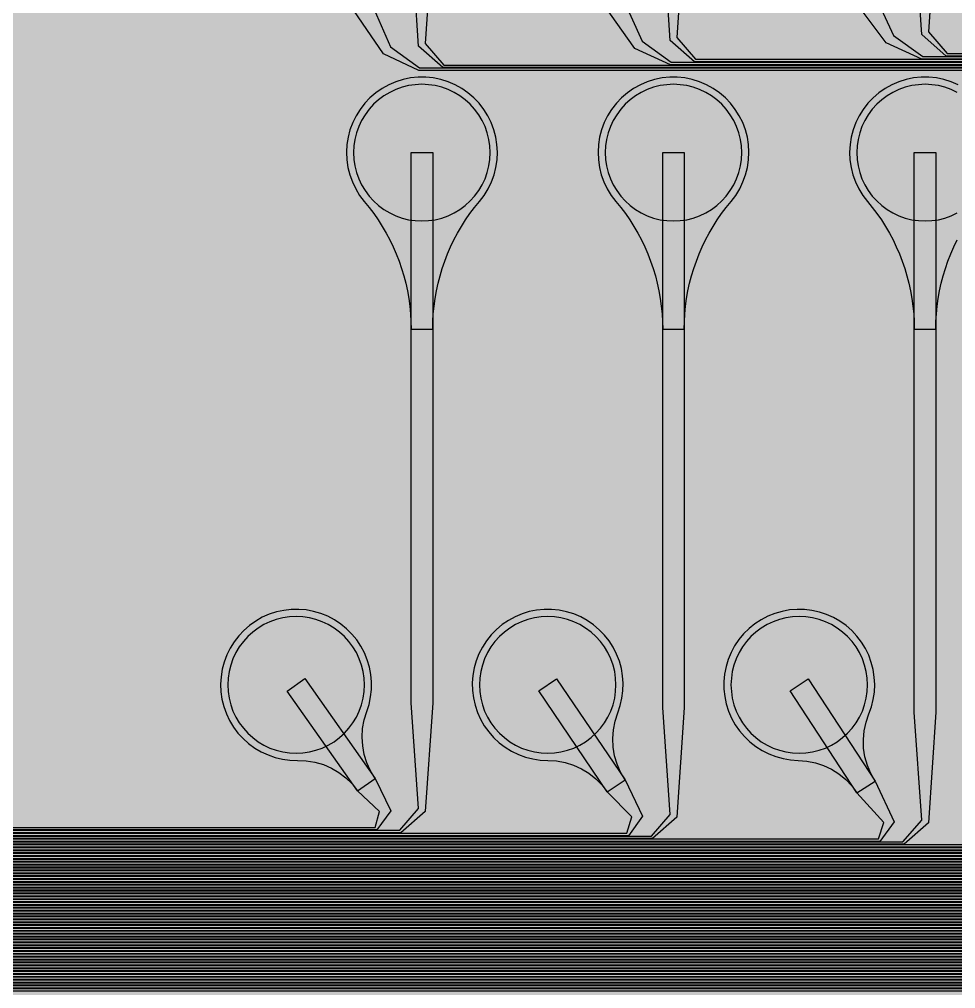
# Model space of a CAD drawing. Header units: metres. Extents: x -7231 to 10969, y -37556 to 1873.
# Drawn here: x 3172 to 4474, y -30203 to -28856 of the extents above; entities that cross this region are included whole.
import ezdxf

# ---------------------------------------------------------------- set-up
doc = ezdxf.new("R2010")
doc.units = ezdxf.units.M
for name, color, linetype in [('Metal1', 4, 'CONTINUOUS'), ('Metal2', 3, 'CONTINUOUS'), ('Polyimide', 7, 'CONTINUOUS'), ('Polyimide_Negative', 5, 'CONTINUOUS')]:
    doc.layers.add(name, color=color, linetype=linetype)

msp = doc.modelspace()

# ---------------------------------------------------------------- hatches: boundary and pattern name
at = {"layer": 'Polyimide'}
msp.add_hatch(color=7, dxfattribs=at).paths.add_polyline_path([(4065.7, -468), (4066.7, -502), (4068.5, -536), (4071.4, -570), (4075.5, -604), (4081, -638), (4088, -672), (4096.5, -706), (4106.6, -740), (4118.3, -774), (4131.6, -808), (4146.5, -842), (4162.9, -876), (4180.7, -910), (4199.8, -944), (4220.2, -978), (4241.7, -1012), (4264.2, -1046), (4287.5, -1080), (4311.5, -1114), (4336, -1148), (4360.9, -1182), (4385.9, -1216), (4410.9, -1250), (4435.7, -1284), (4460.2, -1318), (4484.2, -1352), (4507.5, -1385.9), (4530, -1419.9), (4551.5, -1453.9), (4571.9, -1487.9), (4591.1, -1521.9), (4608.9, -1555.9), (4625.3, -1589.9), (4640.1, -1623.9), (4653.4, -1657.9), (4665.1, -1691.9), (4675.2, -1725.9), (4683.7, -1759.9), (4690.7, -1793.9), (4696.2, -1827.9), (4700.3, -1861.9), (4703.2, -1895.9), (4705.1, -1929.9), (4706.1, -1963.9), (4706.4, -1997.9), (4706.5, -2031.9), (4706.5, -4793), (4710, -4838.4), (4720.2, -4882.7), (4737.1, -4925), (4760.1, -4964.2), (4788.9, -4999.5), (4822.6, -5030), (4860.5, -5055.1), (4901.8, -5074.2), (4901.8, -5074.2), (4970.7, -5105.2), (5034.7, -5145.3), (5092.8, -5193.5), (5143.8, -5249.2), (5186.9, -5311.2), (5221.2, -5378.4), (5246.2, -5449.7), (5261.4, -5523.7), (5266.5, -5599), (5261.4, -5674.3), (5246.2, -5748.3), (5221.2, -5819.6), (5186.9, -5886.8), (5143.8, -5948.8), (5092.8, -6004.5), (5034.7, -6052.7), (4970.7, -6092.8), (4901.8, -6123.8), (4860.5, -6142.9), (4822.6, -6168), (4788.9, -6198.5), (4760.1, -6233.8), (4737.1, -6273), (4720.2, -6315.3), (4710, -6359.6), (4706.5, -6405), (4706.5, -9221.5), (4710, -9266.9), (4720.2, -9311.2), (4737.1, -9353.5), (4760.1, -9392.7), (4788.9, -9428), (4822.6, -9458.5), (4860.5, -9483.6), (4901.8, -9502.7), (4970.7, -9533.7), (5034.7, -9573.8), (5092.8, -9622), (5143.8, -9677.7), (5186.9, -9739.7), (5221.2, -9806.9), (5246.2, -9878.2), (5261.4, -9952.2), (5266.5, -10027.5), (5261.4, -10102.8), (5246.2, -10176.8), (5221.2, -10248.1), (5186.9, -10315.3), (5143.8, -10377.3), (5092.8, -10433), (5034.7, -10481.2), (4970.7, -10521.3), (4901.8, -10552.3), (4860.5, -10571.4), (4822.6, -10596.5), (4788.9, -10627), (4760.1, -10662.3), (4737.1, -10701.5), (4720.2, -10743.8), (4710, -10788.1), (4706.5, -10833.5), (4706.5, -13650), (4710, -13695.4), (4720.2, -13739.7), (4737.1, -13782), (4760.1, -13821.2), (4788.9, -13856.5), (4822.6, -13887), (4860.5, -13912.1), (4901.8, -13931.2), (4970.7, -13962.2), (5034.7, -14002.2), (5092.8, -14050.5), (5143.8, -14106.2), (5186.9, -14168.2), (5221.2, -14235.4), (5246.2, -14306.7), (5261.4, -14380.7), (5266.5, -14456), (5261.4, -14531.3), (5246.2, -14605.3), (5221.2, -14676.5), (5186.9, -14743.8), (5143.8, -14805.8), (5092.8, -14861.5), (5034.7, -14909.7), (4970.7, -14949.8), (4901.8, -14980.8), (4860.5, -14999.9), (4822.6, -15025), (4788.9, -15055.5), (4760.1, -15090.8), (4737.1, -15130), (4720.2, -15172.3), (4710, -15216.6), (4706.5, -15262), (4706.5, -15456), (4720.9, -15750), (4764.1, -16041.3), (4835.7, -16326.8), (4934.9, -16604), (5060.7, -16870.2), (5212.1, -17122.7), (5387.5, -17359.2), (5585.2, -17577.3), (5803.3, -17775), (6039.8, -17950.4), (6292.3, -18101.8), (6558.4, -18227.6), (6835.6, -18326.8), (7121.2, -18398.3), (7412.4, -18441.5), (7706.5, -18456), (9969, -18456), (10047.4, -18459.8), (10125.1, -18471.4), (10201.2, -18490.4), (10275.2, -18516.9), (10346.1, -18550.5), (10413.5, -18590.8), (10476.5, -18637.6), (10534.7, -18690.3), (10587.4, -18748.5), (10634.2, -18811.5), (10674.5, -18878.9), (10708.1, -18949.8), (10734.6, -19023.8), (10753.6, -19099.9), (10765.2, -19177.6), (10769, -19256), (10769, -20895.8), (10730.2, -20951.4), (10694.6, -21009.1), (10662.2, -21068.6), (10633.2, -21129.9), (10607.6, -21192.7), (10585.5, -21256.7), (10566.9, -21322), (10552, -21388.1), (10540.8, -21455), (10533.4, -21522.3), (10529.6, -21590), (10529.6, -21657.8), (10533.4, -21725.5), (10540.8, -21792.9), (10552, -21859.7), (10566.9, -21925.9), (10585.5, -21991.1), (10607.6, -22055.2), (10633.2, -22117.9), (10662.2, -22179.2), (10694.6, -22238.7), (10730.2, -22296.4), (10769, -22352), (10769, -32454.2), (10728.7, -32510.5), (10691.7, -32568.9), (10658, -32629.3), (10627.8, -32691.6), (10601.2, -32755.4), (10578.2, -32820.7), (10558.9, -32887.1), (10543.4, -32954.5), (10531.8, -33022.7), (10524, -33091.4), (10520.1, -33160.5), (10520.1, -33229.7), (10524, -33298.8), (10531.8, -33367.5), (10543.4, -33435.7), (10558.9, -33503.1), (10578.2, -33569.5), (10601.2, -33634.8), (10627.8, -33698.6), (10658, -33760.8), (10691.7, -33821.3), (10728.7, -33879.7), (10769, -33936), (10769, -36556), (10765.2, -36634.4), (10753.6, -36712.1), (10734.6, -36788.2), (10708.1, -36862.1), (10674.5, -36933.1), (10634.2, -37000.5), (10587.4, -37063.5), (10534.7, -37121.7), (10476.5, -37174.4), (10413.5, -37221.2), (10346.1, -37261.5), (10275.2, -37295.1), (10201.2, -37321.6), (10125.1, -37340.6), (10047.4, -37352.1), (9969, -37356), (-6231, -37356), (-6309.4, -37352.1), (-6387.1, -37340.6), (-6463.2, -37321.6), (-6537.2, -37295.1), (-6608.1, -37261.5), (-6675.5, -37221.2), (-6738.5, -37174.4), (-6796.7, -37121.7), (-6849.4, -37063.5), (-6896.2, -37000.5), (-6936.5, -36933.1), (-6970.1, -36862.1), (-6996.6, -36788.2), (-7015.6, -36712.1), (-7027.2, -36634.4), (-7031, -36556), (-7031, -33936), (-6990.7, -33879.8), (-6953.7, -33821.3), (-6920, -33760.9), (-6889.8, -33698.6), (-6863.2, -33634.8), (-6840.2, -33569.5), (-6820.9, -33503.1), (-6805.4, -33435.7), (-6793.7, -33367.5), (-6785.9, -33298.8), (-6782, -33229.7), (-6782, -33160.5), (-6785.9, -33091.4), (-6793.7, -33022.7), (-6805.4, -32954.5), (-6820.9, -32887.1), (-6840.2, -32820.6), (-6863.2, -32755.4), (-6889.8, -32691.5), (-6920, -32629.3), (-6953.7, -32568.9), (-6990.7, -32510.4), (-7031, -32454.2), (-7031, -22364.8), (-6990.7, -22308.6), (-6953.7, -22250.1), (-6920, -22189.7), (-6889.8, -22127.5), (-6863.2, -22063.6), (-6840.2, -21998.4), (-6820.9, -21931.9), (-6805.4, -21864.5), (-6793.7, -21796.3), (-6785.9, -21727.6), (-6782, -21658.5), (-6782, -21589.3), (-6785.9, -21520.3), (-6793.7, -21451.5), (-6805.4, -21383.3), (-6820.9, -21315.9), (-6840.2, -21249.5), (-6863.2, -21184.2), (-6889.8, -21120.4), (-6920, -21058.1), (-6953.7, -20997.7), (-6990.7, -20939.3), (-7031, -20883), (-7031, -19256), (-7027.2, -19177.6), (-7015.6, -19099.9), (-6996.6, -19023.8), (-6970.1, -18949.8), (-6936.5, -18878.9), (-6896.2, -18811.5), (-6849.4, -18748.5), (-6796.7, -18690.3), (-6738.5, -18637.6), (-6675.5, -18590.8), (-6608.1, -18550.5), (-6537.2, -18516.9), (-6463.2, -18490.4), (-6387.1, -18471.4), (-6309.4, -18459.8), (-6231, -18456), (-3968.5, -18456), (-3674.4, -18441.5), (-3383.2, -18398.3), (-3097.6, -18326.8), (-2820.4, -18227.6), (-2554.3, -18101.8), (-2301.8, -17950.4), (-2065.3, -17775), (-1847.2, -17577.3), (-1649.5, -17359.2), (-1474.1, -17122.7), (-1322.7, -16870.2), (-1196.9, -16604), (-1097.7, -16326.8), (-1026.1, -16041.3), (-982.9, -15750), (-968.5, -15456), (-968.5, -15262), (-972, -15216.6), (-982.2, -15172.3), (-999.1, -15130), (-1022.1, -15090.8), (-1050.9, -15055.5), (-1084.6, -15025), (-1122.5, -14999.9), (-1163.8, -14980.8), (-1232.7, -14949.8), (-1296.7, -14909.7), (-1354.8, -14861.5), (-1405.8, -14805.8), (-1448.9, -14743.8), (-1483.2, -14676.5), (-1508.2, -14605.3), (-1523.4, -14531.3), (-1528.5, -14456), (-1523.4, -14380.7), (-1508.2, -14306.7), (-1483.2, -14235.4), (-1448.9, -14168.2), (-1405.8, -14106.2), (-1354.8, -14050.5), (-1296.7, -14002.2), (-1232.7, -13962.2), (-1163.8, -13931.2), (-1122.5, -13912.1), (-1084.6, -13887), (-1050.9, -13856.5), (-1022.1, -13821.2), (-999.1, -13782), (-982.2, -13739.7), (-972, -13695.4), (-968.5, -13650), (-968.5, -12309.6), (-972, -12264.3), (-982.2, -12219.9), (-999.1, -12177.7), (-1022.1, -12138.5), (-1050.9, -12103.2), (-1084.6, -12072.6), (-1122.5, -12047.5), (-1163.8, -12028.5), (-1232.7, -11997.4), (-1296.7, -11957.4), (-1354.8, -11909.1), (-1405.8, -11853.5), (-1448.9, -11791.5), (-1483.2, -11724.2), (-1508.2, -11653), (-1523.4, -11579), (-1528.5, -11503.7), (-1523.4, -11428.3), (-1508.2, -11354.4), (-1483.2, -11283.1), (-1448.9, -11215.9), (-1405.8, -11153.8), (-1354.8, -11098.2), (-1296.7, -11049.9), (-1232.7, -11009.9), (-1163.8, -10978.8), (-1122.5, -10959.8), (-1084.6, -10934.7), (-1050.9, -10904.1), (-1022.1, -10868.9), (-999.1, -10829.6), (-982.2, -10787.4), (-972, -10743), (-968.5, -10697.7), (-968.5, -9357.3), (-972, -9311.9), (-982.2, -9267.6), (-999.1, -9225.4), (-1022.1, -9186.1), (-1050.9, -9150.8), (-1084.6, -9120.3), (-1122.5, -9095.2), (-1163.8, -9076.2), (-1163.8, -9076.2), (-1232.7, -9045.1), (-1296.7, -9005.1), (-1354.8, -8956.8), (-1405.8, -8901.1), (-1448.9, -8839.1), (-1483.2, -8771.9), (-1508.2, -8700.6), (-1523.4, -8626.7), (-1528.5, -8551.3), (-1523.4, -8476), (-1508.2, -8402), (-1483.2, -8330.8), (-1448.9, -8263.5), (-1405.8, -8201.5), (-1354.8, -8145.9), (-1296.7, -8097.6), (-1232.7, -8057.6), (-1163.8, -8026.5), (-1163.8, -8026.5), (-1122.5, -8007.4), (-1084.6, -7982.4), (-1050.9, -7951.8), (-1022.1, -7916.5), (-999.1, -7877.3), (-982.2, -7835), (-972, -7790.7), (-968.5, -7745.4), (-968.5, -6405), (-972, -6359.6), (-982.2, -6315.3), (-999.1, -6273), (-1022.1, -6233.8), (-1050.9, -6198.5), (-1084.6, -6168), (-1122.5, -6142.9), (-1163.8, -6123.8), (-1163.8, -6123.8), (-1232.7, -6092.8), (-1296.7, -6052.7), (-1354.8, -6004.5), (-1405.8, -5948.8), (-1448.9, -5886.8), (-1483.2, -5819.6), (-1508.2, -5748.3), (-1523.4, -5674.3), (-1528.5, -5599), (-1523.4, -5523.7), (-1508.2, -5449.7), (-1483.2, -5378.4), (-1448.9, -5311.2), (-1405.8, -5249.2), (-1354.8, -5193.5), (-1296.7, -5145.3), (-1232.7, -5105.2), (-1163.8, -5074.2), (-1163.8, -5074.2), (-1122.5, -5055.1), (-1084.6, -5030), (-1050.9, -4999.5), (-1022.1, -4964.2), (-999.1, -4925), (-982.2, -4882.7), (-972, -4838.4), (-968.5, -4793), (-968.5, -2031.9), (-968.4, -1997.9), (-968.1, -1963.9), (-967.1, -1929.9), (-965.2, -1895.9), (-962.2, -1861.9), (-958, -1827.9), (-952.4, -1793.9), (-945.3, -1759.9), (-936.6, -1725.9), (-926.4, -1691.9), (-914.4, -1657.9), (-900.9, -1623.9), (-885.7, -1589.9), (-869.1, -1555.9), (-850.9, -1521.9), (-831.4, -1487.9), (-810.6, -1453.9), (-788.7, -1419.9), (-765.8, -1385.9), (-742.1, -1352), (-717.6, -1318), (-692.7, -1284), (-667.4, -1250), (-641.9, -1216), (-616.4, -1182), (-591.1, -1148), (-566.1, -1114), (-541.7, -1080), (-517.9, -1046), (-495, -1012), (-473.1, -978), (-452.4, -944), (-432.8, -910), (-414.7, -876), (-398, -842), (-382.9, -808), (-369.3, -774), (-357.4, -740), (-347.1, -706), (-338.4, -672), (-331.3, -638), (-325.7, -604), (-321.5, -570), (-318.6, -536), (-316.7, -502), (-315.7, -468), (-315.3, -434), (-315.2, -400), (-315.2, 401), (-315.2, 451), (-315.2, 1644), (-270.2, 1644), (-270, 1637.1), (-269.4, 1630.3), (-268.2, 1623.5), (-266.7, 1616.8), (-264.7, 1610.2), (-262.3, 1603.8), (-259.4, 1597.6), (-256.2, 1591.5), (-252.6, 1585.7), (-248.6, 1580.1), (-244.2, 1574.8), (-239.5, 1569.8), (-234.5, 1565.1), (-229.2, 1560.7), (-223.6, 1556.7), (-217.8, 1553.1), (-211.7, 1549.8), (-205.4, 1547), (-199, 1544.6), (-192.4, 1542.6), (-185.7, 1541), (-179, 1539.9), (-172.1, 1539.2), (-165.2, 1539), (-158.4, 1539.2), (-151.5, 1539.9), (-144.8, 1541), (-138.1, 1542.6), (-131.5, 1544.6), (-125.1, 1547), (-118.8, 1549.8), (-112.8, 1553.1), (-106.9, 1556.7), (-101.3, 1560.7), (-96, 1565.1), (-91, 1569.8), (-86.3, 1574.8), (-81.9, 1580.1), (-77.9, 1585.7), (-74.3, 1591.5), (-71.1, 1597.6), (-68.2, 1603.8), (-65.8, 1610.2), (-63.8, 1616.8), (-62.3, 1623.5), (-61.1, 1630.3), (-60.5, 1637.1), (-60.2, 1644), (1853, 1644), (1853, 1573), (3815.2, 1573), (3815.5, 1579.5), (3816.1, 1586.1), (3817.2, 1592.5), (3818.7, 1598.9), (3820.6, 1605.1), (3822.9, 1611.3), (3825.6, 1617.2), (3828.6, 1623), (3832.1, 1628.6), (3835.9, 1633.9), (3840.1, 1638.9), (3844.5, 1643.7), (3849.3, 1648.2), (3854.4, 1652.3), (3859.7, 1656.1), (3865.2, 1659.6), (3871, 1662.7), (3877, 1665.4), (3883.1, 1667.7), (3889.4, 1669.6), (3895.7, 1671.1), (3902.2, 1672.1), (3908.7, 1672.8), (3915.2, 1673), (3921.8, 1672.8), (3928.3, 1672.1), (3934.8, 1671.1), (3941.1, 1669.6), (3947.4, 1667.7), (3953.5, 1665.4), (3959.5, 1662.7), (3965.2, 1659.6), (3970.8, 1656.1), (3976.1, 1652.3), (3981.2, 1648.2), (3986, 1643.7), (3990.4, 1638.9), (3994.6, 1633.9), (3998.4, 1628.6), (4001.9, 1623), (4004.9, 1617.2), (4007.6, 1611.3), (4009.9, 1605.1), (4011.8, 1598.9), (4013.3, 1592.5), (4014.4, 1586.1), (4015, 1579.5), (4015.2, 1573), (4065.2, 1573), (4065.2, 451), (4065.2, 401), (4065.2, -400), (4065.3, -434), (4065.7, -468)])

# ---------------------------------------------------------------- linework, layer by layer
at = {"layer": 'Metal1'}
for points in [[(2416.8, -19211.9), (2416.8, -30170.3), (2445.7, -30199.2), (9418.8, -30199.2), (9447.8, -30170.3), (9447.8, -28863.7), (9418.8, -28834.8), (7610.8, -28834.8), (7576.7, -28805), (7566.5, -28662.5), (7566.5, -27931), (7596.5, -27931), (7596.5, -28662.5), (7586.3, -28801), (7612.2, -28831.2), (9420.2, -28831.2), (9451.2, -28862.3), (9451.2, -30171.7), (9420.2, -30202.7), (2444.3, -30202.7), (2413.2, -30171.7), (2413.2, -19211.9)], [(2424.8, -19211.9), (2424.8, -30162.3), (2453.7, -30191.2), (9410.8, -30191.2), (9439.8, -30162.3), (9439.8, -28871.7), (9410.8, -28842.7), (7260.8, -28842.7), (7226.7, -28813), (7216.5, -28668.9), (7216.5, -27931), (7246.5, -27931), (7246.5, -28668.9), (7236.3, -28809), (7262.2, -28839.2), (9412.2, -28839.2), (9443.3, -28870.3), (9443.3, -30163.7), (9412.2, -30194.7), (2452.3, -30194.7), (2421.2, -30163.7), (2421.2, -19211.9)], [(2432.8, -19211.9), (2432.8, -30154.3), (2461.7, -30183.2), (9402.8, -30183.2), (9431.8, -30154.3), (9431.8, -28879.7), (9402.8, -28850.7), (6910.8, -28850.7), (6876.7, -28821), (6866.5, -28675.3), (6866.5, -27931), (6896.5, -27931), (6896.5, -28675.3), (6886.3, -28817), (6912.2, -28847.2), (9404.2, -28847.2), (9435.2, -28878.3), (9435.2, -30155.7), (9404.2, -30186.8), (2460.3, -30186.8), (2429.2, -30155.7), (2429.2, -19211.9)], [(2440.8, -19211.9), (2440.8, -30146.3), (2469.7, -30175.2), (9394.8, -30175.2), (9423.8, -30146.3), (9423.8, -28887.7), (9394.8, -28858.8), (6560.8, -28858.8), (6526.8, -28829), (6516.5, -28681.7), (6516.5, -27931), (6546.5, -27931), (6546.5, -28681.7), (6536.2, -28825), (6562.2, -28855.2), (9396.2, -28855.2), (9427.3, -28886.3), (9427.3, -30147.7), (9396.2, -30178.7), (2468.3, -30178.7), (2437.2, -30147.7), (2437.2, -19211.9)], [(2448.7, -19211.9), (2448.7, -30138.3), (2477.7, -30167.2), (9386.8, -30167.2), (9415.8, -30138.3), (9415.8, -28895.7), (9386.8, -28866.8), (6210.8, -28866.8), (6176.8, -28837), (6166.5, -28688.1), (6166.5, -27931), (6196.5, -27931), (6196.5, -28688.1), (6186.2, -28833), (6212.2, -28863.2), (9388.2, -28863.2), (9419.2, -28894.3), (9419.2, -30139.7), (9388.2, -30170.7), (2476.3, -30170.7), (2445.2, -30139.7), (2445.2, -19211.9)], [(2456.7, -19211.9), (2456.7, -30130.3), (2485.7, -30159.2), (9378.8, -30159.2), (9407.8, -30130.3), (9407.8, -28903.7), (9378.8, -28874.7), (5860.8, -28874.7), (5826.8, -28844.9), (5816.5, -28694.5), (5816.5, -27931), (5846.5, -27931), (5846.5, -28694.5), (5836.2, -28841.1), (5862.2, -28871.2), (9380.2, -28871.2), (9411.3, -28902.3), (9411.3, -30131.7), (9380.2, -30162.7), (2484.3, -30162.7), (2453.2, -30131.7), (2453.2, -19211.9)], [(2464.7, -19211.9), (2464.7, -30122.3), (2493.7, -30151.2), (9370.8, -30151.2), (9399.8, -30122.3), (9399.8, -28911.7), (9370.8, -28882.7), (5510.8, -28882.7), (5476.8, -28852.9), (5466.5, -28700.9), (5466.5, -27931), (5496.5, -27931), (5496.5, -28700.9), (5486.2, -28849.1), (5512.2, -28879.2), (9372.2, -28879.2), (9403.2, -28910.3), (9403.2, -30123.7), (9372.2, -30154.8), (2492.3, -30154.8), (2461.2, -30123.7), (2461.2, -19211.9)], [(2472.7, -19211.9), (2472.7, -30114.3), (2501.7, -30143.2), (9362.8, -30143.2), (9391.8, -30114.3), (9391.8, -28919.7), (9362.8, -28890.8), (5160.8, -28890.8), (5126.9, -28860.9), (5116.5, -28707.3), (5116.5, -27931), (5146.5, -27931), (5146.5, -28707.3), (5136.1, -28857.1), (5162.2, -28887.2), (9364.2, -28887.2), (9395.3, -28918.3), (9395.3, -30115.7), (9364.2, -30146.7), (2500.3, -30146.7), (2469.2, -30115.7), (2469.2, -19211.9)], [(2480.7, -19211.9), (2480.7, -30106.3), (2509.7, -30135.2), (9354.8, -30135.2), (9383.8, -30106.3), (9383.8, -28927.7), (9354.8, -28898.8), (4810.8, -28898.8), (4776.9, -28868.9), (4766.5, -28713.7), (4766.5, -27931), (4796.5, -27931), (4796.5, -28713.7), (4786.1, -28865.1), (4812.2, -28895.2), (9356.2, -28895.2), (9387.2, -28926.3), (9387.2, -30107.7), (9356.2, -30138.7), (2508.3, -30138.7), (2477.2, -30107.7), (2477.2, -19211.9)], [(2488.7, -19211.9), (2488.7, -30098.3), (2517.7, -30127.2), (9346.8, -30127.2), (9375.8, -30098.3), (9375.8, -28935.7), (9346.8, -28906.7), (4460.8, -28906.7), (4426.9, -28876.9), (4416.5, -28720.1), (4416.5, -27931), (4446.5, -27931), (4446.5, -28720.1), (4436.1, -28873.1), (4462.2, -28903.2), (9348.2, -28903.2), (9379.3, -28934.3), (9379.3, -30099.7), (9348.2, -30130.7), (2516.3, -30130.7), (2485.2, -30099.7), (2485.2, -19211.9)], [(2496.7, -19211.9), (2496.7, -30090.3), (2525.7, -30119.2), (9338.8, -30119.2), (9367.8, -30090.3), (9367.8, -28943.7), (9338.8, -28914.7), (4110.8, -28914.7), (4076.9, -28884.9), (4066.5, -28726.5), (4066.5, -27931), (4096.5, -27931), (4096.5, -28726.5), (4086.1, -28881.1), (4112.2, -28911.2), (9340.2, -28911.2), (9371.2, -28942.3), (9371.2, -30091.7), (9340.2, -30122.8), (2524.3, -30122.8), (2493.2, -30091.7), (2493.2, -19211.9)], [(2504.7, -19211.9), (2504.7, -30082.3), (2533.7, -30111.2), (9330.8, -30111.2), (9359.8, -30082.3), (9359.8, -28951.7), (9330.8, -28922.8), (3760.8, -28922.8), (3726.9, -28892.9), (3716.5, -28732.9), (3716.5, -27931), (3746.5, -27931), (3746.5, -28732.9), (3736.1, -28889.1), (3762.2, -28919.2), (9332.2, -28919.2), (9363.3, -28950.3), (9363.3, -30083.7), (9332.2, -30114.7), (2532.3, -30114.7), (2501.2, -30083.7), (2501.2, -19211.9)], [(2512.7, -19211.9), (2512.7, -30074.3), (2541.7, -30103.2), (8950.8, -30103.2), (8977.1, -30073.2), (8966.5, -29902.1), (8966.5, -29041), (8996.5, -29041), (8996.5, -29902.1), (8985.9, -30076.8), (8952.2, -30106.7), (2540.3, -30106.7), (2509.2, -30075.7), (2509.2, -19211.9)], [(2520.7, -19211.9), (2520.7, -30066.3), (2549.7, -30095.2), (8600.8, -30095.2), (8627.1, -30065.2), (8616.5, -29895.7), (8616.5, -29041), (8646.5, -29041), (8646.5, -29895.7), (8635.9, -30068.8), (8602.2, -30098.7), (2548.3, -30098.7), (2517.2, -30067.7), (2517.2, -19211.9)], [(2528.7, -19211.9), (2528.7, -30058.3), (2557.7, -30087.2), (8250.8, -30087.2), (8277.1, -30057.2), (8266.5, -29889.3), (8266.5, -29041), (8296.5, -29041), (8296.5, -29889.3), (8285.9, -30060.8), (8252.2, -30090.8), (2556.3, -30090.8), (2525.2, -30059.7), (2525.2, -19211.9)], [(2536.7, -19211.9), (2536.7, -30050.3), (2565.7, -30079.2), (7900.8, -30079.2), (7927.1, -30049.2), (7916.5, -29882.9), (7916.5, -29041), (7946.5, -29041), (7946.5, -29882.9), (7935.9, -30052.8), (7902.2, -30082.8), (2564.3, -30082.8), (2533.2, -30051.7), (2533.2, -19211.9)], [(2544.7, -19211.9), (2544.7, -30042.3), (2573.7, -30071.2), (7550.8, -30071.2), (7577.1, -30041.2), (7566.5, -29876.5), (7566.5, -29041), (7596.5, -29041), (7596.5, -29876.5), (7585.9, -30044.8), (7552.2, -30074.7), (2572.3, -30074.7), (2541.2, -30043.7), (2541.2, -19211.9)], [(2552.7, -19211.9), (2552.7, -30034.3), (2581.7, -30063.2), (7200.8, -30063.2), (7227, -30033.2), (7216.5, -29870.1), (7216.5, -29041), (7246.5, -29041), (7246.5, -29870.1), (7236, -30036.8), (7202.2, -30066.7), (2580.3, -30066.7), (2549.2, -30035.7), (2549.2, -19211.9)], [(2560.7, -19211.9), (2560.7, -30026.3), (2589.7, -30055.2), (6850.8, -30055.2), (6877, -30025.1), (6866.5, -29863.7), (6866.5, -29041), (6896.5, -29041), (6896.5, -29863.7), (6886, -30028.9), (6852.2, -30058.8), (2588.3, -30058.8), (2557.2, -30027.7), (2557.2, -19211.9)], [(2568.7, -19211.9), (2568.7, -30018.3), (2597.7, -30047.2), (6500.8, -30047.2), (6527, -30017.1), (6516.5, -29857.3), (6516.5, -29041), (6546.5, -29041), (6546.5, -29857.3), (6536, -30020.9), (6502.2, -30050.8), (2596.3, -30050.8), (2565.2, -30019.7), (2565.2, -19211.9)], [(2576.7, -19211.9), (2576.7, -30010.3), (2605.7, -30039.2), (6150.8, -30039.2), (6177, -30009.1), (6166.5, -29850.9), (6166.5, -29041), (6196.5, -29041), (6196.5, -29850.9), (6186, -30012.9), (6152.2, -30042.7), (2604.3, -30042.7), (2573.2, -30011.7), (2573.2, -19211.9)], [(2584.7, -19211.9), (2584.7, -30002.3), (2613.7, -30031.2), (5800.8, -30031.2), (5827, -30001.1), (5816.5, -29844.5), (5816.5, -29041), (5846.5, -29041), (5846.5, -29844.5), (5836, -30004.9), (5802.2, -30034.7), (2612.3, -30034.7), (2581.2, -30003.7), (2581.2, -19211.9)], [(2592.7, -19211.9), (2592.7, -29994.3), (2621.7, -30023.2), (5450.8, -30023.2), (5476.9, -29993.1), (5466.5, -29838.1), (5466.5, -29041), (5496.5, -29041), (5496.5, -29838.1), (5486.1, -29996.9), (5452.2, -30026.8), (2620.3, -30026.8), (2589.2, -29995.7), (2589.2, -19211.9)], [(2600.7, -19211.9), (2600.7, -29986.3), (2629.7, -30015.2), (5100.8, -30015.2), (5126.9, -29985.1), (5116.5, -29831.7), (5116.5, -29041), (5146.5, -29041), (5146.5, -29831.7), (5136.1, -29988.9), (5102.2, -30018.8), (2628.3, -30018.8), (2597.2, -29987.7), (2597.2, -19211.9)], [(2608.7, -19211.9), (2608.7, -29978.3), (2637.7, -30007.2), (4750.8, -30007.2), (4776.9, -29977.1), (4766.5, -29825.3), (4766.5, -29041), (4796.5, -29041), (4796.5, -29825.3), (4786.1, -29980.9), (4752.2, -30010.7), (2636.3, -30010.7), (2605.2, -29979.7), (2605.2, -19211.9)], [(2616.7, -19211.9), (2616.7, -29970.3), (2645.7, -29999.2), (4400.8, -29999.2), (4426.9, -29969.1), (4416.5, -29818.9), (4416.5, -29041), (4446.5, -29041), (4446.5, -29818.9), (4436.1, -29972.9), (4402.2, -30002.7), (2644.3, -30002.7), (2613.2, -29971.7), (2613.2, -19211.9)], [(2624.8, -19211.9), (2624.8, -29962.3), (2653.7, -29991.2), (4050.8, -29991.2), (4076.8, -29961.1), (4066.5, -29812.5), (4066.5, -29041), (4096.5, -29041), (4096.5, -29812.5), (4086.2, -29964.9), (4052.2, -29994.8), (2652.3, -29994.8), (2621.2, -29963.7), (2621.2, -19211.9)], [(2632.8, -19211.9), (2632.8, -29954.3), (2661.7, -29983.2), (3700.8, -29983.2), (3726.8, -29953.1), (3716.5, -29806.1), (3716.5, -29041), (3746.5, -29041), (3746.5, -29806.1), (3736.2, -29956.9), (3702.2, -29986.8), (2660.3, -29986.8), (2629.2, -29955.7), (2629.2, -19211.9)], [(4477.6, -28946.7), (4467.9, -28942.5), (4457.7, -28939.3), (4447.4, -28937.2), (4436.8, -28936.1), (4426.2, -28936.1), (4415.6, -28937.2), (4405.3, -28939.3), (4395.1, -28942.5), (4385.4, -28946.7), (4376.1, -28951.8), (4367.4, -28957.8), (4359.3, -28964.7), (4352, -28972.4), (4345.5, -28980.8), (4339.9, -28989.8), (4335.2, -28999.3), (4331.4, -29009.2), (4328.7, -29019.4), (4327.1, -29029.9), (4326.5, -29040.5), (4327, -29051.1), (4328.5, -29061.6), (4331.1, -29071.9), (4334.8, -29081.8), (4339.4, -29091.4), (4344.9, -29100.4), (4351.4, -29108.9), (4358.1, -29117.2), (4364.6, -29125.8), (4370.7, -29134.6), (4376.4, -29143.6), (4381.8, -29152.9), (4386.9, -29162.4), (4391.5, -29172.1), (4395.8, -29181.9), (4399.7, -29191.9), (4403.2, -29202.1), (4406.3, -29212.4), (4409, -29222.7), (4411.3, -29233.2), (4413.2, -29243.8), (4414.6, -29254.4), (4415.7, -29265.1), (4416.3, -29275.8), (4416.5, -29286.6), (4446.5, -29286.6), (4446.5, -29286.6), (4446.7, -29275.8), (4447.3, -29265.1), (4448.4, -29254.4), (4449.8, -29243.8), (4451.7, -29233.2), (4454, -29222.7), (4456.7, -29212.4), (4459.8, -29202.1), (4463.3, -29191.9), (4467.2, -29181.9), (4471.5, -29172.1), (4476.1, -29162.4)]]:
    msp.add_lwpolyline(points, dxfattribs=at)
for points in [[(3746.5, -29286.6), (3746.7, -29275.8), (3747.3, -29265.1), (3748.4, -29254.4), (3749.8, -29243.8), (3751.7, -29233.2), (3754, -29222.7), (3756.7, -29212.4), (3759.8, -29202.1), (3763.3, -29191.9), (3767.2, -29181.9), (3771.5, -29172.1), (3776.1, -29162.4), (3781.2, -29152.9), (3786.6, -29143.6), (3792.3, -29134.6), (3798.4, -29125.8), (3804.9, -29117.2), (3811.6, -29108.9), (3818.1, -29100.4), (3823.6, -29091.4), (3828.2, -29081.8), (3831.9, -29071.9), (3834.5, -29061.6), (3836, -29051.1), (3836.5, -29040.5), (3835.9, -29029.9), (3834.3, -29019.4), (3831.6, -29009.2), (3827.8, -28999.3), (3823.1, -28989.8), (3817.5, -28980.8), (3811, -28972.4), (3803.7, -28964.7), (3795.6, -28957.8), (3786.9, -28951.8), (3777.6, -28946.7), (3767.9, -28942.5), (3757.7, -28939.3), (3747.4, -28937.2), (3736.8, -28936.1), (3726.2, -28936.1), (3715.6, -28937.2), (3705.3, -28939.3), (3695.1, -28942.5), (3685.4, -28946.7), (3676.1, -28951.8), (3667.4, -28957.8), (3659.3, -28964.7), (3652, -28972.4), (3645.5, -28980.8), (3639.9, -28989.8), (3635.2, -28999.3), (3631.4, -29009.2), (3628.7, -29019.4), (3627.1, -29029.9), (3626.5, -29040.5), (3627, -29051.1), (3628.5, -29061.6), (3631.1, -29071.9), (3634.8, -29081.8), (3639.4, -29091.4), (3644.9, -29100.4), (3651.4, -29108.9), (3658.1, -29117.2), (3664.6, -29125.8), (3670.7, -29134.6), (3676.4, -29143.6), (3681.8, -29152.9), (3686.9, -29162.4), (3691.5, -29172.1), (3695.8, -29181.9), (3699.7, -29191.9), (3703.2, -29202.1), (3706.3, -29212.4), (3709, -29222.7), (3711.3, -29233.2), (3713.2, -29243.8), (3714.6, -29254.4), (3715.7, -29265.1), (3716.3, -29275.8), (3716.5, -29286.6), (3746.5, -29286.6)], [(4096.5, -29286.6), (4096.7, -29275.8), (4097.3, -29265.1), (4098.4, -29254.4), (4099.8, -29243.8), (4101.7, -29233.2), (4104, -29222.7), (4106.7, -29212.4), (4109.8, -29202.1), (4113.3, -29191.9), (4117.2, -29181.9), (4121.5, -29172.1), (4126.1, -29162.4), (4131.2, -29152.9), (4136.6, -29143.6), (4142.3, -29134.6), (4148.4, -29125.8), (4154.9, -29117.2), (4161.6, -29108.9), (4168.1, -29100.4), (4173.6, -29091.4), (4178.2, -29081.8), (4181.9, -29071.9), (4184.5, -29061.6), (4186, -29051.1), (4186.5, -29040.5), (4185.9, -29029.9), (4184.3, -29019.4), (4181.6, -29009.2), (4177.8, -28999.3), (4173.1, -28989.8), (4167.5, -28980.8), (4161, -28972.4), (4153.7, -28964.7), (4145.6, -28957.8), (4136.9, -28951.8), (4127.6, -28946.7), (4117.9, -28942.5), (4107.7, -28939.3), (4097.4, -28937.2), (4086.8, -28936.1), (4076.2, -28936.1), (4065.6, -28937.2), (4055.3, -28939.3), (4045.1, -28942.5), (4035.4, -28946.7), (4026.1, -28951.8), (4017.4, -28957.8), (4009.3, -28964.7), (4002, -28972.4), (3995.5, -28980.8), (3989.9, -28989.8), (3985.2, -28999.3), (3981.4, -29009.2), (3978.7, -29019.4), (3977.1, -29029.9), (3976.5, -29040.5), (3977, -29051.1), (3978.5, -29061.6), (3981.1, -29071.9), (3984.8, -29081.8), (3989.4, -29091.4), (3994.9, -29100.4), (4001.4, -29108.9), (4008.1, -29117.2), (4014.6, -29125.8), (4020.7, -29134.6), (4026.4, -29143.6), (4031.8, -29152.9), (4036.9, -29162.4), (4041.5, -29172.1), (4045.8, -29181.9), (4049.7, -29191.9), (4053.2, -29202.1), (4056.3, -29212.4), (4059, -29222.7), (4061.3, -29233.2), (4063.2, -29243.8), (4064.6, -29254.4), (4065.7, -29265.1), (4066.3, -29275.8), (4066.5, -29286.6), (4096.5, -29286.6)]]:
    msp.add_lwpolyline(points, close=True, dxfattribs=at)
at = {"layer": 'Metal2'}
for points in [[(2412.7, -19211.9), (2412.7, -30174.3), (2441.7, -30203.2), (9422.8, -30203.2), (9451.8, -30174.3), (9451.8, -28859.7), (9422.8, -28830.7), (7944.2, -28830.7), (7887, -28817.1), (7865.9, -28801.6), (7745.9, -28681.6), (7767.1, -28660.4), (7887.1, -28780.4), (7899.5, -28798.4), (7944.8, -28827.2), (9424.2, -28827.2), (9455.2, -28858.3), (9455.2, -30175.7), (9424.2, -30206.8), (2440.3, -30206.8), (2409.2, -30175.7), (2409.2, -19211.9)], [(2420.7, -19211.9), (2420.7, -30166.3), (2449.7, -30195.2), (9414.8, -30195.2), (9443.8, -30166.3), (9443.8, -28867.7), (9414.8, -28838.8), (7602.2, -28838.8), (7545.7, -28824.2), (7515.9, -28801.6), (7395.9, -28681.6), (7417.1, -28660.4), (7537.1, -28780.4), (7556.9, -28807.4), (7602.8, -28835.2), (9416.2, -28835.2), (9447.2, -28866.3), (9447.2, -30167.7), (9416.2, -30198.7), (2448.3, -30198.7), (2417.2, -30167.7), (2417.2, -19211.9)], [(2428.7, -19211.9), (2428.7, -30158.3), (2457.7, -30187.2), (9406.8, -30187.2), (9435.8, -30158.3), (9435.8, -28875.7), (9406.8, -28846.8), (7260.2, -28846.8), (7204.2, -28831.4), (7165.9, -28801.6), (7045.9, -28681.6), (7067.1, -28660.4), (7187.1, -28780.4), (7214.4, -28816.2), (7260.8, -28843.2), (9408.2, -28843.2), (9439.2, -28874.3), (9439.2, -30159.7), (9408.2, -30190.7), (2456.3, -30190.7), (2425.2, -30159.7), (2425.2, -19211.9)], [(2436.7, -19211.9), (2436.7, -30150.3), (2465.7, -30179.2), (9398.8, -30179.2), (9427.8, -30150.3), (9427.8, -28883.7), (9398.8, -28854.7), (6877.3, -28854.7), (6822.7, -28837.4), (6798.7, -28814.3), (6694.6, -28680.2), (6718.4, -28661.8), (6822.4, -28795.9), (6835.9, -28821.2), (6878.1, -28851.2), (9400.2, -28851.2), (9431.2, -28882.3), (9431.2, -30151.7), (9400.2, -30182.7), (2464.3, -30182.7), (2433.2, -30151.7), (2433.2, -19211.9)], [(2444.7, -19211.9), (2444.7, -30142.3), (2473.7, -30171.2), (9390.8, -30171.2), (9419.8, -30142.3), (9419.8, -28891.7), (9390.8, -28862.7), (6527.3, -28862.7), (6473.5, -28844.5), (6445.7, -28816.2), (6344.5, -28679.9), (6368.5, -28662.1), (6469.8, -28798.3), (6486.2, -28829.4), (6528.1, -28859.2), (9392.2, -28859.2), (9423.2, -28890.3), (9423.2, -30143.7), (9392.2, -30174.8), (2472.3, -30174.8), (2441.2, -30143.7), (2441.2, -19211.9)], [(2452.7, -19211.9), (2452.7, -30134.3), (2481.7, -30163.2), (9382.8, -30163.2), (9411.8, -30134.3), (9411.8, -28899.7), (9382.8, -28870.8), (6177.3, -28870.8), (6124.2, -28851.6), (6092.8, -28817.9), (5994.3, -28679.7), (6018.7, -28662.3), (6117.3, -28800.5), (6136.4, -28837.5), (6178.1, -28867.2), (9384.2, -28867.2), (9415.2, -28898.3), (9415.2, -30135.7), (9384.2, -30166.7), (2480.3, -30166.7), (2449.2, -30135.7), (2449.2, -19211.9)], [(2460.7, -19211.9), (2460.7, -30126.3), (2489.7, -30155.2), (9374.8, -30155.2), (9403.8, -30126.3), (9403.8, -28907.7), (9374.8, -28878.8), (5827.3, -28878.8), (5774.9, -28858.8), (5740.1, -28819.5), (5644.1, -28679.5), (5668.9, -28662.5), (5764.8, -28802.5), (5786.6, -28845.7), (5828.1, -28875.2), (9376.2, -28875.2), (9407.2, -28906.3), (9407.2, -30127.7), (9376.2, -30158.7), (2488.3, -30158.7), (2457.2, -30127.7), (2457.2, -19211.9)], [(2468.7, -19211.9), (2468.7, -30118.3), (2497.7, -30147.2), (9366.8, -30147.2), (9395.8, -30118.3), (9395.8, -28915.7), (9366.8, -28886.7), (5477.3, -28886.7), (5425.5, -28866.2), (5387.4, -28820.9), (5294, -28679.3), (5319, -28662.7), (5412.5, -28804.4), (5436.9, -28853.8), (5478.2, -28883.2), (9368.2, -28883.2), (9399.2, -28914.3), (9399.2, -30119.7), (9368.2, -30150.7), (2496.3, -30150.7), (2465.2, -30119.7), (2465.2, -19211.9)], [(2476.7, -19211.9), (2476.7, -30110.3), (2505.7, -30139.2), (9358.8, -30139.2), (9387.8, -30110.3), (9387.8, -28923.7), (9358.8, -28894.7), (5127.3, -28894.7), (5076.1, -28873.5), (5034.9, -28822.2), (4943.8, -28679.1), (4969.2, -28662.9), (5060.2, -28806.1), (5087.1, -28861.8), (5128.2, -28891.2), (9360.2, -28891.2), (9391.2, -28922.3), (9391.2, -30111.7), (9360.2, -30142.8), (2504.3, -30142.8), (2473.2, -30111.7), (2473.2, -19211.9)], [(2484.7, -19211.9), (2484.7, -30102.3), (2513.7, -30131.2), (9350.8, -30131.2), (9379.8, -30102.3), (9379.8, -28931.7), (9350.8, -28902.8), (4777.3, -28902.8), (4726.7, -28881), (4682.5, -28823.5), (4593.7, -28678.8), (4619.3, -28663.2), (4708.1, -28807.8), (4737.3, -28869.9), (4778.2, -28899.2), (9352.2, -28899.2), (9383.2, -28930.3), (9383.2, -30103.7), (9352.2, -30134.7), (2512.3, -30134.7), (2481.2, -30103.7), (2481.2, -19211.9)], [(2492.7, -19211.9), (2492.7, -30094.3), (2521.7, -30123.2), (9342.8, -30123.2), (9371.8, -30094.3), (9371.8, -28939.7), (9342.8, -28910.8), (4427.2, -28910.8), (4377.3, -28888.4), (4330.2, -28824.6), (4243.6, -28678.7), (4269.4, -28663.3), (4356, -28809.3), (4387.6, -28878), (4428.2, -28907.2), (9344.2, -28907.2), (9375.2, -28938.3), (9375.2, -30095.7), (9344.2, -30126.7), (2520.3, -30126.7), (2489.2, -30095.7), (2489.2, -19211.9)], [(2500.7, -19211.9), (2500.7, -30086.3), (2529.7, -30115.2), (9334.8, -30115.2), (9363.8, -30086.3), (9363.8, -28947.7), (9334.8, -28918.7), (4077.2, -28918.7), (4027.8, -28896), (3978, -28825.6), (3893.5, -28678.5), (3919.5, -28663.5), (4004, -28810.7), (4037.8, -28886), (4078.2, -28915.2), (9336.2, -28915.2), (9367.2, -28946.3), (9367.2, -30087.7), (9336.2, -30118.7), (2528.3, -30118.7), (2497.2, -30087.7), (2497.2, -19211.9)], [(2508.7, -19211.9), (2508.7, -30078.3), (2537.7, -30107.2), (9326.8, -30107.2), (9355.8, -30078.3), (9355.8, -28955.7), (9326.8, -28926.7), (3727.2, -28926.7), (3678.3, -28903.5), (3625.9, -28826.6), (3543.4, -28678.3), (3569.6, -28663.7), (3652.1, -28812), (3688, -28894), (3728.2, -28923.2), (9328.2, -28923.2), (9359.2, -28954.3), (9359.2, -30079.7), (9328.2, -30110.8), (2536.3, -30110.8), (2505.2, -30079.7), (2505.2, -19211.9)], [(2516.7, -19211.9), (2516.7, -30070.3), (2545.7, -30099.2), (8916.8, -30099.2), (8930.8, -30073.2), (8863.9, -29948.3), (8792.8, -29787.1), (8820.2, -29774.9), (8891.4, -29936.2), (8940.4, -30073.9), (8918.7, -30102.8), (2544.3, -30102.8), (2513.2, -30071.7), (2513.2, -19211.9)], [(2524.7, -19211.9), (2524.7, -30062.3), (2553.7, -30091.2), (8566.8, -30091.2), (8580.5, -30065.3), (8514, -29944.3), (8442.8, -29787.2), (8470.2, -29774.8), (8541.3, -29932), (8590.2, -30066), (8568.7, -30094.7), (2552.3, -30094.7), (2521.2, -30063.7), (2521.2, -19211.9)], [(2532.7, -19211.9), (2532.7, -30054.3), (2561.7, -30083.2), (8216.8, -30083.2), (8230.2, -30057.5), (8164.4, -29941.2), (8092.9, -29787.3), (8120.1, -29774.7), (8191.6, -29928.6), (8240, -30058.1), (8218.7, -30086.7), (2560.3, -30086.7), (2529.2, -30055.7), (2529.2, -19211.9)], [(2540.7, -19211.9), (2540.7, -30046.3), (2569.7, -30075.2), (7866.7, -30075.2), (7879.8, -30049.6), (7816, -29940.6), (7743, -29787.5), (7770, -29774.5), (7843.1, -29927.7), (7889.8, -30050.2), (7868.7, -30078.8), (2568.3, -30078.8), (2537.2, -30047.7), (2537.2, -19211.9)], [(2548.7, -19211.9), (2548.7, -30038.3), (2577.7, -30067.2), (7516.7, -30067.2), (7529.4, -30041.8), (7467.7, -29940), (7393, -29787.6), (7420, -29774.4), (7494.7, -29926.8), (7539.6, -30042.3), (7518.7, -30070.8), (2576.3, -30070.8), (2545.2, -30039.7), (2545.2, -19211.9)], [(2556.7, -19211.9), (2556.7, -30030.3), (2585.7, -30059.2), (7166.7, -30059.2), (7178.9, -30034), (7119.5, -29939.3), (7043.1, -29787.8), (7069.9, -29774.2), (7146.3, -29925.8), (7189.5, -30034.4), (7168.7, -30062.7), (2584.3, -30062.7), (2553.2, -30031.7), (2553.2, -19211.9)], [(2564.7, -19211.9), (2564.7, -30022.3), (2593.7, -30051.2), (6816.7, -30051.2), (6828.5, -30026.2), (6771.4, -29938.5), (6693.2, -29787.9), (6719.8, -29774.1), (6798, -29924.7), (6839.3, -30026.6), (6818.7, -30054.7), (2592.3, -30054.7), (2561.2, -30023.7), (2561.2, -19211.9)], [(2572.7, -19211.9), (2572.7, -30014.3), (2601.7, -30043.2), (6466.7, -30043.2), (6478, -30018.4), (6423.3, -29937.7), (6343.3, -29788.1), (6369.7, -29773.9), (6449.8, -29923.6), (6489.2, -30018.7), (6468.7, -30046.7), (2600.3, -30046.7), (2569.2, -30015.7), (2569.2, -19211.9)], [(2580.7, -19211.9), (2580.7, -30006.3), (2609.7, -30035.2), (6116.7, -30035.2), (6127.4, -30010.6), (6075.3, -29936.8), (5993.4, -29788.2), (6019.6, -29773.8), (6101.6, -29922.4), (6139, -30010.8), (6118.7, -30038.8), (2608.3, -30038.8), (2577.2, -30007.7), (2577.2, -19211.9)], [(2588.7, -19211.9), (2588.7, -29998.3), (2617.7, -30027.2), (5766.7, -30027.2), (5776.9, -30002.9), (5727.4, -29935.9), (5643.5, -29788.4), (5669.5, -29773.6), (5753.5, -29921.1), (5788.9, -30003), (5768.7, -30030.7), (2616.3, -30030.7), (2585.2, -29999.7), (2585.2, -19211.9)], [(2596.7, -19211.9), (2596.7, -29990.3), (2625.7, -30019.2), (5416.7, -30019.2), (5426.3, -29995.2), (5379.6, -29934.9), (5293.6, -29788.6), (5319.4, -29773.4), (5405.5, -29919.7), (5438.7, -29995.1), (5418.7, -30022.7), (2624.3, -30022.7), (2593.2, -29991.7), (2593.2, -19211.9)], [(2604.7, -19211.9), (2604.7, -29982.3), (2633.7, -30011.2), (5066.7, -30011.2), (5075.6, -29987.5), (5031.9, -29933.8), (4943.7, -29788.8), (4969.3, -29773.2), (5057.5, -29918.2), (5088.6, -29987.3), (5068.7, -30014.7), (2632.3, -30014.7), (2601.2, -29983.7), (2601.2, -19211.9)], [(2612.7, -19211.9), (2612.7, -29974.3), (2641.7, -30003.2), (4716.7, -30003.2), (4724.9, -29979.8), (4684.3, -29932.6), (4593.8, -29789), (4619.2, -29773), (4709.7, -29916.6), (4738.5, -29979.4), (4718.7, -30006.8), (2640.3, -30006.8), (2609.2, -29975.7), (2609.2, -19211.9)], [(2620.8, -19211.9), (2620.8, -29966.3), (2649.7, -29995.2), (4366.7, -29995.2), (4374.2, -29972.2), (4336.8, -29931.3), (4243.9, -29789.2), (4269.1, -29772.8), (4361.9, -29914.8), (4388.4, -29971.6), (4368.8, -29998.7), (2648.3, -29998.7), (2617.2, -29967.7), (2617.2, -19211.9)], [(2628.8, -19211.9), (2628.8, -29958.3), (2657.7, -29987.2), (4016.7, -29987.2), (4023.4, -29964.6), (3989.4, -29929.8), (3894.1, -29789.4), (3918.9, -29772.6), (4014.2, -29913), (4038.3, -29963.8), (4018.8, -29990.7), (2656.3, -29990.7), (2625.2, -29959.7), (2625.2, -19211.9)], [(2636.8, -19211.9), (2636.8, -29950.3), (2665.7, -29979.2), (3666.6, -29979.2), (3672.5, -29957), (3642.1, -29928.3), (3544.2, -29789.7), (3568.8, -29772.3), (3666.6, -29911), (3688.3, -29956), (3668.8, -29982.7), (2664.3, -29982.7), (2633.2, -29951.7), (2633.2, -19211.9)]]:
    msp.add_lwpolyline(points, dxfattribs=at)
for points in [[(3666.6, -29911), (3660.2, -29900.6), (3655.1, -29889.6), (3651.4, -29878), (3649.1, -29866), (3648.3, -29853.8), (3649, -29841.7), (3651.2, -29829.7), (3654.8, -29818), (3658, -29808.1), (3660.1, -29797.8), (3661.3, -29787.4), (3661.4, -29776.9), (3660.5, -29766.5), (3658.5, -29756.2), (3655.5, -29746.1), (3651.6, -29736.4), (3646.7, -29727.2), (3640.8, -29718.5), (3634.2, -29710.4), (3626.8, -29703), (3618.6, -29696.4), (3609.9, -29690.6), (3600.6, -29685.7), (3590.9, -29681.8), (3580.8, -29678.9), (3570.5, -29676.9), (3560.1, -29676.1), (3549.6, -29676.2), (3539.2, -29677.4), (3529, -29679.7), (3519, -29682.9), (3509.4, -29687.1), (3500.3, -29692.3), (3491.7, -29698.4), (3483.8, -29705.2), (3476.6, -29712.8), (3470.2, -29721.1), (3464.7, -29730), (3460.1, -29739.4), (3456.4, -29749.3), (3453.7, -29759.4), (3452.1, -29769.8), (3451.5, -29780.2), (3451.9, -29790.7), (3453.4, -29801.1), (3455.9, -29811.2), (3459.5, -29821.1), (3463.9, -29830.6), (3469.3, -29839.6), (3475.6, -29848), (3482.7, -29855.7), (3490.5, -29862.7), (3499, -29868.8), (3508, -29874.1), (3517.5, -29878.5), (3527.5, -29881.9), (3537.7, -29884.3), (3548, -29885.7), (3558.5, -29886), (3570.7, -29886.5), (3582.7, -29888.5), (3594.4, -29891.9), (3605.6, -29896.7), (3616.1, -29902.9), (3625.8, -29910.3), (3634.5, -29918.8), (3642.1, -29928.3), (3666.6, -29911)], [(4014.2, -29913), (4008, -29902.5), (4003.1, -29891.3), (3999.6, -29879.7), (3997.6, -29867.7), (3997, -29855.5), (3997.9, -29843.4), (4000.2, -29831.4), (4004.1, -29819.8), (4007.4, -29809.9), (4009.8, -29799.7), (4011.2, -29789.3), (4011.5, -29778.8), (4010.7, -29768.4), (4009, -29758.1), (4006.2, -29748), (4002.4, -29738.2), (3997.6, -29728.8), (3992, -29720), (3985.5, -29711.8), (3978.2, -29704.3), (3970.2, -29697.5), (3961.5, -29691.6), (3952.4, -29686.5), (3942.7, -29682.4), (3932.7, -29679.3), (3922.4, -29677.2), (3912, -29676.1), (3901.5, -29676.1), (3891.1, -29677.1), (3880.8, -29679.2), (3870.8, -29682.3), (3861.1, -29686.3), (3851.9, -29691.3), (3843.3, -29697.2), (3835.2, -29703.9), (3827.9, -29711.4), (3821.3, -29719.6), (3815.6, -29728.4), (3810.9, -29737.7), (3807, -29747.4), (3804.2, -29757.5), (3802.3, -29767.8), (3801.5, -29778.3), (3801.8, -29788.8), (3803.1, -29799.2), (3805.4, -29809.4), (3808.7, -29819.3), (3813, -29828.9), (3818.3, -29837.9), (3824.4, -29846.5), (3831.3, -29854.3), (3839, -29861.4), (3847.4, -29867.8), (3856.3, -29873.2), (3865.8, -29877.8), (3875.6, -29881.4), (3885.8, -29883.9), (3896.1, -29885.5), (3906.6, -29886), (3918.8, -29886.7), (3930.7, -29888.9), (3942.4, -29892.6), (3953.5, -29897.6), (3963.9, -29904), (3973.4, -29911.5), (3982, -29920.2), (3989.4, -29929.8), (4014.2, -29913)], [(4361.9, -29914.8), (4355.9, -29904.3), (4351.2, -29893), (4347.9, -29881.3), (4346, -29869.2), (4345.7, -29857.1), (4346.8, -29844.9), (4349.4, -29833), (4353.4, -29821.5), (4356.9, -29811.7), (4359.5, -29801.5), (4361, -29791.1), (4361.5, -29780.7), (4360.9, -29770.2), (4359.3, -29759.8), (4356.7, -29749.7), (4353.1, -29739.9), (4348.5, -29730.4), (4343, -29721.5), (4336.7, -29713.2), (4329.5, -29705.5), (4321.6, -29698.6), (4313.1, -29692.6), (4304, -29687.4), (4294.4, -29683.1), (4284.5, -29679.8), (4274.2, -29677.5), (4263.8, -29676.3), (4253.4, -29676), (4242.9, -29676.9), (4232.6, -29678.8), (4222.5, -29681.6), (4212.8, -29685.5), (4203.5, -29690.4), (4194.7, -29696.1), (4186.6, -29702.7), (4179.1, -29710), (4172.4, -29718.1), (4166.6, -29726.8), (4161.6, -29736), (4157.6, -29745.7), (4154.6, -29755.7), (4152.6, -29766), (4151.6, -29776.5), (4151.7, -29786.9), (4152.8, -29797.4), (4154.9, -29807.6), (4158.1, -29817.6), (4162.2, -29827.2), (4167.3, -29836.4), (4173.3, -29845), (4180.1, -29853), (4187.6, -29860.3), (4195.9, -29866.7), (4204.7, -29872.3), (4214.1, -29877), (4223.9, -29880.8), (4234, -29883.6), (4244.3, -29885.3), (4254.8, -29886), (4266.9, -29886.9), (4278.9, -29889.3), (4290.4, -29893.2), (4301.4, -29898.4), (4311.7, -29904.9), (4321.1, -29912.7), (4329.5, -29921.5), (4336.8, -29931.3), (4361.9, -29914.8)]]:
    msp.add_lwpolyline(points, close=True, dxfattribs=at)
at = {"layer": 'Polyimide_Negative'}
for points in [[(3826.5, -29041), (3826, -29031.7), (3824.7, -29022.5), (3822.4, -29013.4), (3819.3, -29004.6), (3815.3, -28996.2), (3810.5, -28988.2), (3804.9, -28980.7), (3798.7, -28973.8), (3791.8, -28967.6), (3784.3, -28962), (3776.3, -28957.2), (3767.9, -28953.2), (3759.1, -28950.1), (3750, -28947.8), (3740.8, -28946.5), (3731.5, -28946), (3722.2, -28946.5), (3713, -28947.8), (3703.9, -28950.1), (3695.1, -28953.2), (3686.7, -28957.2), (3678.7, -28962), (3671.2, -28967.6), (3664.3, -28973.8), (3658.1, -28980.7), (3652.5, -28988.2), (3647.7, -28996.2), (3643.7, -29004.6), (3640.6, -29013.4), (3638.3, -29022.5), (3637, -29031.7), (3636.5, -29041), (3637, -29050.3), (3638.3, -29059.5), (3640.6, -29068.6), (3643.7, -29077.4), (3647.7, -29085.8), (3652.5, -29093.8), (3658.1, -29101.3), (3664.3, -29108.2), (3671.2, -29114.4), (3678.7, -29120), (3686.7, -29124.8), (3695.1, -29128.8), (3703.9, -29131.9), (3713, -29134.2), (3722.2, -29135.5), (3731.5, -29136), (3740.8, -29135.5), (3750, -29134.2), (3759.1, -29131.9), (3767.9, -29128.8), (3776.3, -29124.8), (3784.3, -29120), (3791.8, -29114.4), (3798.7, -29108.2), (3804.9, -29101.3), (3810.5, -29093.8), (3815.3, -29085.8), (3819.3, -29077.4), (3822.4, -29068.6), (3824.7, -29059.5), (3826, -29050.3), (3826.5, -29041)], [(4176.5, -29041), (4176, -29031.7), (4174.7, -29022.5), (4172.4, -29013.4), (4169.3, -29004.6), (4165.3, -28996.2), (4160.5, -28988.2), (4154.9, -28980.7), (4148.7, -28973.8), (4141.8, -28967.6), (4134.3, -28962), (4126.3, -28957.2), (4117.9, -28953.2), (4109.1, -28950.1), (4100, -28947.8), (4090.8, -28946.5), (4081.5, -28946), (4072.2, -28946.5), (4063, -28947.8), (4053.9, -28950.1), (4045.1, -28953.2), (4036.7, -28957.2), (4028.7, -28962), (4021.2, -28967.6), (4014.3, -28973.8), (4008.1, -28980.7), (4002.5, -28988.2), (3997.7, -28996.2), (3993.7, -29004.6), (3990.6, -29013.4), (3988.3, -29022.5), (3987, -29031.7), (3986.5, -29041), (3987, -29050.3), (3988.3, -29059.5), (3990.6, -29068.6), (3993.7, -29077.4), (3997.7, -29085.8), (4002.5, -29093.8), (4008.1, -29101.3), (4014.3, -29108.2), (4021.2, -29114.4), (4028.7, -29120), (4036.7, -29124.8), (4045.1, -29128.8), (4053.9, -29131.9), (4063, -29134.2), (4072.2, -29135.5), (4081.5, -29136), (4090.8, -29135.5), (4100, -29134.2), (4109.1, -29131.9), (4117.9, -29128.8), (4126.3, -29124.8), (4134.3, -29120), (4141.8, -29114.4), (4148.7, -29108.2), (4154.9, -29101.3), (4160.5, -29093.8), (4165.3, -29085.8), (4169.3, -29077.4), (4172.4, -29068.6), (4174.7, -29059.5), (4176, -29050.3), (4176.5, -29041)], [(3651.5, -29781), (3651, -29771.7), (3649.7, -29762.5), (3647.4, -29753.4), (3644.3, -29744.6), (3640.3, -29736.2), (3635.5, -29728.2), (3629.9, -29720.7), (3623.7, -29713.8), (3616.8, -29707.6), (3609.3, -29702), (3601.3, -29697.2), (3592.9, -29693.2), (3584.1, -29690.1), (3575, -29687.8), (3565.8, -29686.5), (3556.5, -29686), (3547.2, -29686.5), (3538, -29687.8), (3528.9, -29690.1), (3520.1, -29693.2), (3511.7, -29697.2), (3503.7, -29702), (3496.2, -29707.6), (3489.3, -29713.8), (3483.1, -29720.7), (3477.5, -29728.2), (3472.7, -29736.2), (3468.7, -29744.6), (3465.6, -29753.4), (3463.3, -29762.5), (3462, -29771.7), (3461.5, -29781), (3462, -29790.3), (3463.3, -29799.5), (3465.6, -29808.6), (3468.7, -29817.4), (3472.7, -29825.8), (3477.5, -29833.8), (3483.1, -29841.3), (3489.3, -29848.2), (3496.2, -29854.4), (3503.7, -29860), (3511.7, -29864.8), (3520.1, -29868.8), (3528.9, -29871.9), (3538, -29874.2), (3547.2, -29875.5), (3556.5, -29876), (3565.8, -29875.5), (3575, -29874.2), (3584.1, -29871.9), (3592.9, -29868.8), (3601.3, -29864.8), (3609.3, -29860), (3616.8, -29854.4), (3623.7, -29848.2), (3629.9, -29841.3), (3635.5, -29833.8), (3640.3, -29825.8), (3644.3, -29817.4), (3647.4, -29808.6), (3649.7, -29799.5), (3651, -29790.3), (3651.5, -29781)], [(4001.5, -29781), (4001, -29771.7), (3999.7, -29762.5), (3997.4, -29753.4), (3994.3, -29744.6), (3990.3, -29736.2), (3985.5, -29728.2), (3979.9, -29720.7), (3973.7, -29713.8), (3966.8, -29707.6), (3959.3, -29702), (3951.3, -29697.2), (3942.9, -29693.2), (3934.1, -29690.1), (3925, -29687.8), (3915.8, -29686.5), (3906.5, -29686), (3897.2, -29686.5), (3888, -29687.8), (3878.9, -29690.1), (3870.1, -29693.2), (3861.7, -29697.2), (3853.7, -29702), (3846.2, -29707.6), (3839.3, -29713.8), (3833.1, -29720.7), (3827.5, -29728.2), (3822.7, -29736.2), (3818.7, -29744.6), (3815.6, -29753.4), (3813.3, -29762.5), (3812, -29771.7), (3811.5, -29781), (3812, -29790.3), (3813.3, -29799.5), (3815.6, -29808.6), (3818.7, -29817.4), (3822.7, -29825.8), (3827.5, -29833.8), (3833.1, -29841.3), (3839.3, -29848.2), (3846.2, -29854.4), (3853.7, -29860), (3861.7, -29864.8), (3870.1, -29868.8), (3878.9, -29871.9), (3888, -29874.2), (3897.2, -29875.5), (3906.5, -29876), (3915.8, -29875.5), (3925, -29874.2), (3934.1, -29871.9), (3942.9, -29868.8), (3951.3, -29864.8), (3959.3, -29860), (3966.8, -29854.4), (3973.7, -29848.2), (3979.9, -29841.3), (3985.5, -29833.8), (3990.3, -29825.8), (3994.3, -29817.4), (3997.4, -29808.6), (3999.7, -29799.5), (4001, -29790.3), (4001.5, -29781)], [(4351.5, -29781), (4351, -29771.7), (4349.7, -29762.5), (4347.4, -29753.4), (4344.3, -29744.6), (4340.3, -29736.2), (4335.5, -29728.2), (4329.9, -29720.7), (4323.7, -29713.8), (4316.8, -29707.6), (4309.3, -29702), (4301.3, -29697.2), (4292.9, -29693.2), (4284.1, -29690.1), (4275, -29687.8), (4265.8, -29686.5), (4256.5, -29686), (4247.2, -29686.5), (4238, -29687.8), (4228.9, -29690.1), (4220.1, -29693.2), (4211.7, -29697.2), (4203.7, -29702), (4196.2, -29707.6), (4189.3, -29713.8), (4183.1, -29720.7), (4177.5, -29728.2), (4172.7, -29736.2), (4168.7, -29744.6), (4165.6, -29753.4), (4163.3, -29762.5), (4162, -29771.7), (4161.5, -29781), (4162, -29790.3), (4163.3, -29799.5), (4165.6, -29808.6), (4168.7, -29817.4), (4172.7, -29825.8), (4177.5, -29833.8), (4183.1, -29841.3), (4189.3, -29848.2), (4196.2, -29854.4), (4203.7, -29860), (4211.7, -29864.8), (4220.1, -29868.8), (4228.9, -29871.9), (4238, -29874.2), (4247.2, -29875.5), (4256.5, -29876), (4265.8, -29875.5), (4275, -29874.2), (4284.1, -29871.9), (4292.9, -29868.8), (4301.3, -29864.8), (4309.3, -29860), (4316.8, -29854.4), (4323.7, -29848.2), (4329.9, -29841.3), (4335.5, -29833.8), (4340.3, -29825.8), (4344.3, -29817.4), (4347.4, -29808.6), (4349.7, -29799.5), (4351, -29790.3), (4351.5, -29781)]]:
    msp.add_lwpolyline(points, close=True, dxfattribs=at)
msp.add_lwpolyline([(4476.3, -28957.2), (4467.9, -28953.2), (4459.1, -28950.1), (4450, -28947.8), (4440.8, -28946.5), (4431.5, -28946), (4422.2, -28946.5), (4413, -28947.8), (4403.9, -28950.1), (4395.1, -28953.2), (4386.7, -28957.2), (4378.7, -28962), (4371.2, -28967.6), (4364.3, -28973.8), (4358.1, -28980.7), (4352.5, -28988.2), (4347.7, -28996.2), (4343.7, -29004.6), (4340.6, -29013.4), (4338.3, -29022.5), (4337, -29031.7), (4336.5, -29041), (4337, -29050.3), (4338.3, -29059.5), (4340.6, -29068.6), (4343.7, -29077.4), (4347.7, -29085.8), (4352.5, -29093.8), (4358.1, -29101.3), (4364.3, -29108.2), (4371.2, -29114.4), (4378.7, -29120), (4386.7, -29124.8), (4395.1, -29128.8), (4403.9, -29131.9), (4413, -29134.2), (4422.2, -29135.5), (4431.5, -29136), (4440.8, -29135.5), (4450, -29134.2), (4459.1, -29131.9), (4467.9, -29128.8), (4476.3, -29124.8)], dxfattribs=at)

doc.saveas('drawing.dxf')
